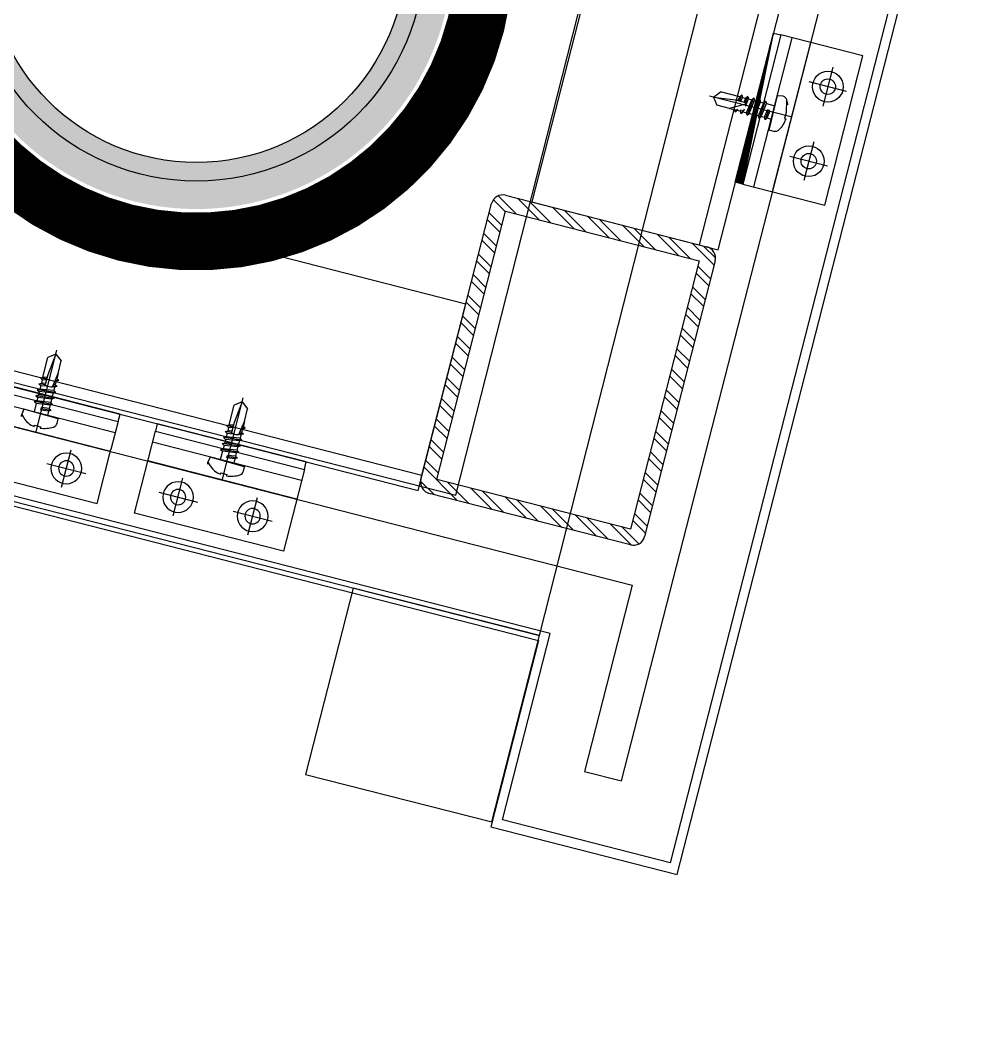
# Model space of a CAD drawing. Header units: inches. Extents: x 0 to 1813292486, y 0 to 3473589894.
# Drawn here: x 600465992.7 to 600466238.9, y 3473216882.4 to 3473217144.4 of the extents above; entities that cross this region are included whole.
import ezdxf
from ezdxf.enums import TextEntityAlignment as Align

# ---------------------------------------------------------------- set-up
doc = ezdxf.new("R2010")
doc.units = ezdxf.units.IN
doc.header["$LTSCALE"] = 1000
doc.header["$MEASUREMENT"] = 0
for name, pattern in [('AX-MALL-WALL-P02-QT$0$CENTER', [2, 1.25, -0.25, 0.25, -0.25]), ('AX-MALL-WALL-P02-QT$0$DASHED', [0.75, 0.5, -0.25]), ('AX-MALL-WALL-P02-QT$0$HIDDEN', [0.375, 0.25, -0.125]), ('AX-MALL-WALL-P02-QT$0$HIDDENX2', [0.75, 0.5, -0.25])]:
    doc.linetypes.add(name, pattern=pattern)
for name, color, linetype in [('A-Anno-Note', 241, 'Continuous'), ('AX-MALL-P02-200$0$A-Anno-Note', 241, 'Continuous'), ('AX-MALL-WALL-P02$0$A-Anno-Note', 241, 'Continuous'), ('AX-MALL-WALL-P02-QT$0$A-Anno-Note', 241, 'Continuous'), ('AX-MALL-WALL-P02-QT$0$A-Curt', 151, 'Continuous'), ('AX-MALL-WALL-P02-QT$0$A-Detl-Fine', 152, 'Continuous'), ('AX-MALL-WALL-P02-QT$0$A-Detl-Patt', 8, 'Continuous'), ('AX-MALL-WALL-P02-QT$0$A-Detl-Thin', 131, 'Continuous'), ('AX-MALL-WALL-P02-QT$0$C18', 4, 'AX-MALL-WALL-P02-QT$0$CENTER'), ('AX-MALL-WALL-P02-QT$0$DASH', 8, 'AX-MALL-WALL-P02-QT$0$DASHED'), ('AX-MALL-WALL-P02-QT$0$L18', 6, 'Continuous'), ('AX-MALL-WALL-P02-QT$0$PJ', 96, 'Continuous'), ('AX-MALL-WALL-P02-QT$0$STSF', 2, 'Continuous'), ('AX-MALL-WALL-P02-QT$0$tc', 4, 'Continuous'), ('AX-MALL-WALL-P02-QT$0$WZ', 2, 'Continuous'), ('AX-MALL-WALL-P02-QT$0$XC', 3, 'Continuous'), ('AX-MALL-WALL-P02-QT$0$XX', 6, 'AX-MALL-WALL-P02-QT$0$HIDDEN'), ('AX-MALL-WALL-P02-QT$0$zx', 1, 'AX-MALL-WALL-P02-QT$0$CENTER'), ('AX-MALL-WALL-P02-QT$0$尺寸标注', 8, 'Continuous'), ('AX-MALL-WORD-P02$0$A-Spac-Iden', 231, 'Continuous'), ('PX-MALL-P02-LG$0$P-Hydt-Pipe', 221, 'Continuous'), ('PX-MALL-P02-LG$0$P-Pipe-Risr', 7, 'Continuous'), ('PX-MALL-P02-LG$0$P-Pipe-Risr-Arch', 6, 'Continuous'), ('PX-MALL-P02-LG$0$P-Pipe-Risr-W100', 6, 'Continuous'), ('PX-MALL-P02-LG$0$P-Pipe-Risr-W50', 6, 'Continuous')]:
    doc.layers.add(name, color=color, linetype=linetype)
doc.styles.add('PX-MALL-P02-LG$0$jzfz', font='gbenor.shx', dxfattribs={"bigfont": 'gbcbig.shx'})

# ---------------------------------------------------------------- blocks, each defined once
blk = doc.blocks.new('AX-MALL-WORD-P02')
at = {"layer": 'AX-MALL-WORD-P02$0$A-Spac-Iden'}
blk.add_lwpolyline([(600277928.3231541, 3473116729.902753, 0.001813914426218844), (600281156.0544207, 3473114508.913897), (600283496.7202624, 3473120792.08564), (600279935.785306, 3473122118.638401)], format="xyb", close=True, dxfattribs=at)
blk = doc.blocks.new('AX-MALL-WALL-P02-QT$0$tj')
at = {"layer": 'AX-MALL-WALL-P02-QT$0$A-Detl-Patt'}
h = blk.add_hatch(dxfattribs=at)
h.set_pattern_fill('STEEL', color=256, scale=100.0000000000001, angle=50.43183869082386)
h.set_pattern_definition([(75.00000000004839, (-14278.19445574284, 156289.8254051208), (-153.3407249234246, 41.08752340989569), []), (75.00000000004839, (-14317.88195610046, 156358.5661673546), (-153.3407249234246, 41.08752340989569), [])])
edge = h.paths.add_edge_path()
edge.add_line((88101.273016572, 47666.64152574539), (87883.93542659283, 47459.84604215622))
edge.add_line((87883.93542659283, 47459.84604215622), (91571.54751467705, 43584.64122533798))
edge.add_arc((262949.389629302, 558937.705083496), 543101.4133620498, 251.6057364187558, 260.0288666978238)
edge.add_arc((172180.8466627672, -2862.146247219684), 27099.9982179492, 64.7128659603706, 96.9316049602786, ccw=False)
edge.add_arc((262948.9730309481, 558936.3205539446), 543099.9677998082, 261.6155114784545, 271.7251478115656)
edge.add_line((279298.9759148359, 16082.51663446426), (279298.9759315252, 16382.65274763107))
edge.add_arc((262948.9742454757, 558936.3204835369), 542799.9676941936, 261.62020364125146, 271.7261014454634, ccw=False)
edge.add_arc((172180.8456921196, -2862.14609140989), 27400.00151046549, 64.80631838577902, 96.83815911678944)
edge.add_arc((262949.394896181, 558937.7037490648), 542801.4137571028, 251.6136389015772, 260.02417327084333, ccw=False)
edge.add_line((91737.26096642017, 43845.69257831573), (88101.273016572, 47666.64152574539))
blk.add_lwpolyline([(88103.03003954887, 47737.33037519455), (87813.24658572674, 47461.60306501389), (91543.92713344097, 43541.13421487808, 0.03677856867194786), (168908.9495433569, 23989.2463850975, -0.1416543586965341), (183742.0972260237, 21592.70785188675, 0.04416604653312874), (279348.9759123325, 16034.00206041336), (279348.9759345055, 16434.18465709686, -0.04414427716130016), (183859.0483468771, 21979.79425859451, 0.1405450684183163), (168919.8474783897, 24393.46752309799, -0.03670519880877311), (91764.87840116024, 43889.20268630981), (88103.03007543087, 47737.33033752441)], format="xyb", dxfattribs=at)
blk.add_lwpolyline([(88101.273016572, 47666.64152574539), (87883.93542659283, 47459.84604215622), (91571.54751467705, 43584.64122533798, 0.0367693963449814), (168910.2986617088, 24039.77597379684, -0.1415142461245126), (183756.7420067787, 21641.08926153183, 0.04414024362697595), (279298.9759148359, 16082.51663446426), (279298.9759315252, 16382.65274763107, -0.04412389944666065), (183844.4648458958, 21931.40288829803, 0.1406825130026793), (168918.4574091434, 24342.94360637665, -0.03671436212623864), (91737.26096642017, 43845.69257831573)], format="xyb", close=True, dxfattribs=at)
blk = doc.blocks.new('AX-MALL-WALL-P02-QT$0$jjzx2')
at = {"layer": 'AX-MALL-WALL-P02-QT$0$A-Detl-Fine'}
for points in [[(143168.1844496727, -120448.2898435593), (143106.1201417446, -120690.4632177353), (144268.9852353334, -120987.1067919731), (144330.5114238262, -120744.7961659431)], [(143197.2452728748, -120455.7375655174), (143142.6369633675, -120668.8178210258), (144247.2992918491, -120950.6140356064), (144301.4341286421, -120737.4130182266)]]:
    blk.add_lwpolyline(points, dxfattribs=at)
blk.add_lwpolyline([(144208.1777086258, -121023.1961874962), (144256.6261709929, -121035.555252552), (144268.9852356911, -120987.1067910194), (144220.5367734432, -120974.7477259636)], close=True, dxfattribs=at)
blk = doc.blocks.new('*U198')
at = {"layer": 'AX-MALL-WALL-P02-QT$0$C18', "color": 1, "ltscale": 2}
blk.add_line((0, 5.142561988594025), (0, -17.03404386090006), dxfattribs=at)
at = {"layer": 'AX-MALL-WALL-P02-QT$0$L18', "color": 4}
for p, q in [((-1.790000000000873, -1.147816335795142), (-1.790000000000873, 0)), ((1.790000000000873, -2.247816335793686), (1.790000000000873, 0)), ((-2.399999999999636, -1.5), (-1.790000000000873, -1.147816335795142)), ((-2.399999999999636, -1.5), (0.2342809638412291, -1.225595732932561)), ((-2.399999999999636, -1.5), (-1.790000000000873, -1.852183664204858)), ((-2.399999999999636, -3.100000000000364), (2.399999999999636, -2.600000000000364)), ((-1.790000000000873, -1.147816335795142), (0.2342809638412291, -0.8650955307894037)), ((-1.790000000000873, -1.852183664204858), (0.2342809638412291, -1.56946285919912)), ((-1.790000000000873, -2.747816335793686), (-1.790000000000873, -1.852183664204858)), ((-1.790000000000873, -2.747816335793686), (1.790000000000873, -2.247816335793686)), ((0.2342809638412291, -0.8650955307894037), (0.2342809638412291, -1.56946285919912)), ((2.399999999999636, -2.600000000000364), (1.790000000000873, -2.247816335793686)), ((2.399999999999636, -2.600000000000364), (1.790000000000873, -2.952183664205222)), ((-2.399999999999636, -3.100000000000364), (-1.790000000000873, -2.747816335793686)), ((-2.399999999999636, -3.100000000000364), (-1.790000000000873, -3.452183664205222)), ((-2.399999999999636, -4.700000000000728), (2.399999999999636, -4.200000000000728)), ((-2.399999999999636, -4.700000000000728), (-1.790000000000873, -4.34781633579405)), ((-2.399999999999636, -4.700000000000728), (-1.790000000000873, -5.052183664205586)), ((-1.790000000000873, -3.452183664205222), (1.790000000000873, -2.952183664205222)), ((-1.790000000000873, -4.34781633579405), (-1.790000000000873, -3.452183664205222)), ((-1.790000000000873, -4.34781633579405), (1.790000000000873, -3.84781633579405)), ((-1.790000000000873, -5.052183664205586), (1.790000000000873, -4.552183664205586)), ((-1.790000000000873, -5.947816335794414), (-1.790000000000873, -5.052183664205586)), ((1.790000000000873, -3.84781633579405), (1.790000000000873, -2.952183664205222)), ((2.399999999999636, -4.200000000000728), (1.790000000000873, -3.84781633579405)), ((2.399999999999636, -4.200000000000728), (1.790000000000873, -4.552183664205586)), ((1.790000000000873, -5.447816335794414), (1.790000000000873, -4.552183664205586)), ((-2.399999999999636, -6.299999999999272), (2.399999999999636, -5.799999999999272)), ((-2.399999999999636, -6.299999999999272), (-1.790000000000873, -5.947816335794414)), ((-2.399999999999636, -6.299999999999272), (-1.790000000000873, -6.65218366420595)), ((-2.399999999999636, -7.899999999999636), (-1.790000000000873, -7.547816335794778)), ((-2.399999999999636, -7.899999999999636), (-1.273355612604064, -7.78264120964559)), ((-1.790000000000873, -5.947816335794414), (1.790000000000873, -5.447816335794414)), ((-1.790000000000873, -6.65218366420595), (1.790000000000873, -6.15218366420595)), ((-1.790000000000873, -7.547816335794778), (-1.790000000000873, -6.65218366420595)), ((-1.790000000000873, -7.547816335794778), (-0.9175382126813929, -7.425964130861757)), ((0.4333070988686814, -7.237298584555901), (1.790000000000873, -7.047816335794778)), ((0.7141825614198751, -7.575605983185596), (2.399999999999636, -7.399999999999636)), ((0.7141825614198751, -7.90243749641013), (1.790000000000873, -7.752183664206314)), ((2.399999999999636, -5.799999999999272), (1.790000000000873, -5.447816335794414)), ((2.399999999999636, -5.799999999999272), (1.790000000000873, -6.15218366420595)), ((1.790000000000873, -7.047816335794778), (1.790000000000873, -6.15218366420595)), ((2.399999999999636, -7.399999999999636), (1.790000000000873, -7.047816335794778)), ((2.399999999999636, -7.399999999999636), (1.790000000000873, -7.752183664206314)), ((1.790000000000873, -8.647816335795142), (1.790000000000873, -7.752183664206314)), ((-2.399999999999636, -7.899999999999636), (-1.790000000000873, -8.252183664206314)), ((-2.399999999999636, -9.5), (-1.790000000000873, -9.147816335795142)), ((-2.399999999999636, -9.5), (-1.518995326587174, -9.408228679852982)), ((-2.399999999999636, -9.5), (-1.790000000000873, -9.852183664204858)), ((-1.790000000000873, -8.252183664206314), (-1.334698446698894, -8.188594061788535)), ((-1.790000000000873, -9.147816335795142), (-1.790000000000873, -8.252183664206314)), ((-1.790000000000873, -9.147816335795142), (-1.472953762578982, -9.103536135036848)), ((-1.790000000000873, -9.852183664204858), (-1.581684194792615, -9.823089278002954)), ((-1.790000000000873, -11.20167565273914), (-1.790000000000873, -9.852183664204858)), ((0.7141825614198751, -8.798070167998958), (1.790000000000873, -8.647816335795142)), ((0.7141825614198751, -9.17560598318596), (2.399999999999636, -9)), ((0.7141825614198751, -9.502437496410494), (1.790000000000873, -9.352183664204858)), ((2.399999999999636, -9), (1.790000000000873, -8.647816335795142)), ((2.399999999999636, -9), (1.790000000000873, -9.352183664204858)), ((1.790000000000873, -9.352183664204858), (1.790000000000873, -14.60000000000036)), ((-1.790000000000873, -11.20167565273914), (-1.790000000000873, -14.60000000000036)), ((0, -16), (-1.790000000000873, -14.60000000000036)), ((0, -16), (1.790000000000873, -14.60000000000036))]:
    blk.add_line(p, q, dxfattribs=at)
blk.add_lwpolyline([(4.549999999999272, 0, 0.414213562373095), (4.75, 0.2000000000007276), (4.75, 1.39147638815848, 0.2654033233867933), (4.06568705400241, 2.589861303315047, 0.108659312189883), (0.7999999999992724, 3.659899496853541), (0.7999999999992724, 3.315608971053734), (-0.7999999999992724, 3.315608971053734), (-0.7999999999992724, 3.659899496853541, 0.1086593121898847), (-4.06568705400241, 2.589861303315047, 0.2654033233867933), (-4.75, 1.39147638815848), (-4.75, 0.2000000000007276, 0.414213562373095), (-4.549999999999272, 0)], format="xyb", close=True, dxfattribs=at)
blk.add_lwpolyline([(0, -16), (0.7141825614198751, -10.25704931750261), (0.7141825614198751, -7.536688384094305, 0.4176573264866609), (0.4106596181591158, -7.236709070022698, 0.08336651052848376), (-1.234698998669046, -7.526820576113096), (-1.790000000000873, -11.20167565273914)], format="xyb", dxfattribs=at)
blk = doc.blocks.new('AX-MALL-WALL-P02-QT$0$盘头自钻自攻钉ST4-8')
at = {"layer": 'AX-MALL-WALL-P02-QT$0$尺寸标注'}
blk.add_blockref('*U198', (0, 0), dxfattribs=at)
blk = doc.blocks.new('AX-MALL-WALL-P02-QT$0$A$C61293B14')
at = {"layer": 'AX-MALL-WALL-P02-QT$0$tc'}
for radius in [4, 2]:
    blk.add_circle((0, 0), radius, dxfattribs=at)
at = {"layer": 'AX-MALL-WALL-P02-QT$0$zx'}
for p, q in [((0, 5.036975615854317), (0, -5.036975615847041)), ((-5.199824257346336, 0), (5.199824257317232, 0))]:
    blk.add_line(p, q, dxfattribs=at)
blk = doc.blocks.new('AX-MALL-WALL-P02-QT$0$A$C41DD6A87')
at = {"layer": 'AX-MALL-WALL-P02-QT$0$tc'}
h = blk.add_hatch(dxfattribs=at)
h.set_pattern_fill('ANSI31', color=256, scale=0.5, angle=-90.00000000000001, style=0)
h.set_pattern_definition([(225.0000000000001, (28362.68611018802, -179426.704915055), (-1.122532015133644, 1.122532015133644), [])])
h.paths.add_polyline_path([(40, 20), (0, 20), (0, 22), (40, 22)])
at = {"layer": 'AX-MALL-WALL-P02-QT$0$PJ'}
for points in [[(40, 20), (0, 20), (0, 22), (40, 22)], [(40, 20), (0, 20), (0, -2.00031700823456), (40, -2.00031700823456)]]:
    blk.add_lwpolyline(points, close=True, dxfattribs=at)
at = {"layer": 'AX-MALL-WALL-P02-QT$0$XX'}
for p, q in [((0, 17), (40, 17)), ((0, 11.99968299176544), (40, 11.99968299176544))]:
    blk.add_line(p, q, dxfattribs=at)
at = {"layer": 'AX-MALL-WALL-P02-QT$0$tc', "rotation": 180}
for p in [(10.00773325189948, 4.856510433368385), (30.00773325189948, 4.856510433368385)]:
    blk.add_blockref('AX-MALL-WALL-P02-QT$0$A$C61293B14', p, dxfattribs=at)
at = {"layer": 'AX-MALL-WALL-P02-QT$0$WZ', "extrusion": (1.112429078900672e-34, 1.017801628166565e-23, -1), "zscale": -1, "rotation": 180}
blk.add_blockref('AX-MALL-WALL-P02-QT$0$盘头自钻自攻钉ST4-8', (-20, 17), dxfattribs=at)
blk = doc.blocks.new('AX-MALL-WALL-P02-QT$0$A$C715D18B8')
at = {"layer": 'AX-MALL-WALL-P02-QT$0$tc'}
h = blk.add_hatch(dxfattribs=at)
h.set_pattern_fill('ANSI31', color=256, scale=0.5, angle=-180, style=0)
h.set_pattern_definition([(225, (28362.68611018802, -179426.704915055), (-1.122532015133644, 1.122532015133644), [])])
h.paths.add_polyline_path([(40, 20), (0, 20), (0, 22), (40, 22)])
at = {"layer": 'AX-MALL-WALL-P02-QT$0$PJ'}
blk.add_line((0, 17), (40, 17), dxfattribs=at)
blk.add_lwpolyline([(40, 20), (0, 20), (0, 22), (40, 22)], close=True, dxfattribs=at)
blk.add_lwpolyline([(40, 12.49968299269676), (40, 20), (0, 20), (0, 12.49968299269676)], dxfattribs=at)
at = {"layer": 'AX-MALL-WALL-P02-QT$0$XX'}
blk.add_line((0, 11.99968299269676), (40, 11.99968299269676), dxfattribs=at)
blk.add_lwpolyline([(40, 12.49968299269676), (40, -2.000317007303238), (0, -2.000317007303238), (0, 12.49968299269676)], dxfattribs=at)
at = {"layer": 'AX-MALL-WALL-P02-QT$0$tc', "rotation": 180}
for p in [(10.00773325189948, 4.856510434299707), (30.00773325189948, 4.856510434299707)]:
    blk.add_blockref('AX-MALL-WALL-P02-QT$0$A$C61293B14', p, dxfattribs=at)
at = {"layer": 'AX-MALL-WALL-P02-QT$0$WZ', "extrusion": (1.112470375349305e-34, 1.017801628166565e-23, -1), "zscale": -1, "rotation": 180}
blk.add_blockref('AX-MALL-WALL-P02-QT$0$盘头自钻自攻钉ST4-8', (-20, 17), dxfattribs=at)
blk = doc.blocks.new('AX-MALL-WALL-P02-QT$0$A$C4D6066B9')
at = {"rotation": 180}
for name, p in [('AX-MALL-WALL-P02-QT$0$A$C715D18B8', (0, 22)), ('AX-MALL-WALL-P02-QT$0$A$C41DD6A87', (50, 22))]:
    blk.add_blockref(name, p, dxfattribs=at)
blk = doc.blocks.new('AX-MALL-WALL-P02-QT$0$1300XF')
at = {"color": 8}
for p, q in [((1142.986580699682, -441.5263974349946), (1138.328543294163, -436.8683600295335)), ((1140.218455376045, -441.0033371112659), (1137.093865688832, -437.8787474241108)), ((1149.023592745943, -443.0732823908329), (1143.471817944141, -437.5215075890883)), ((1152.042100725695, -443.8467253707349), (1146.490325924009, -438.2949505690485)), ((1158.079112771899, -445.3936103265733), (1152.527337970154, -439.8418355248286)), ((1139.302605642006, -444.5776144694537), (1136.015618177073, -441.2906270045787)), ((1161.097620751709, -446.1670533064753), (1155.545845951885, -440.6152785066515)), ((1167.134632799716, -447.7139382622554), (1161.582857999892, -442.1621634624898)), ((1138.844680478738, -446.3647543060943), (1135.557693013921, -443.0777668413357)), ((1170.153140779526, -448.4873812422156), (1164.601365979761, -442.9356064423919)), ((1176.190152827592, -450.0342661998584), (1170.638378027827, -444.4824914000346)), ((1179.20866080554, -450.807709177956), (1173.656886007637, -445.2559343799949)), ((1137.928830744699, -449.9390316623612), (1134.641843279765, -446.6520441975445)), ((1185.245672853722, -452.3545941357152), (1179.693898053782, -446.8028193358332)), ((1188.264180831553, -453.1280371136963), (1182.71240603365, -447.5762623157352)), ((1137.470905581431, -451.72617149906), (1134.183918116672, -448.4391840342432)), ((1194.47892934829, -454.8526585399522), (1188.749418081657, -449.123147273378)), ((1194.852622319013, -452.9812865108252), (1191.767926059663, -449.8965902514756)), ((1136.555055849254, -455.3004488572478), (1133.268068382517, -452.013461390452)), ((1136.097130685986, -457.0875886938884), (1132.810143219307, -453.800601227209)), ((1193.563079615997, -458.4269358980819), (1190.276092143729, -455.1399484258145)), ((1135.181280951947, -460.6618660501554), (1131.894293487072, -457.3748785853386)), ((1193.105154452845, -460.2140757348388), (1189.81816698052, -456.9270882625133)), ((1134.723355788679, -462.4490058868541), (1131.436368321942, -459.1620184201747)), ((1192.189304718631, -463.7883530911058), (1188.902317248285, -460.5013656206429)), ((1133.807506056502, -466.023283245042), (1130.520518589765, -462.7362957783043)), ((1191.731379555538, -465.5754929278046), (1188.444392085017, -462.2885054573417)), ((1133.349580891372, -467.8104230798781), (1130.062593426497, -464.5234356149449)), ((1190.815529821382, -469.1497702840716), (1187.528542350978, -465.8627828136086)), ((1132.433731157274, -471.3847004380077), (1129.146743690537, -468.0977129712701)), ((1190.357604658231, -470.9369101207703), (1187.070617187768, -467.6499226503074)), ((1131.975805994065, -473.1718402746483), (1128.688818527444, -469.8848528079689)), ((1189.441754924133, -474.5111874789), (1186.15476745175, -471.2242000065162)), ((1131.059956260026, -476.7461176327779), (1127.772968793288, -473.4591301660985)), ((1188.983829759003, -476.2983273137361), (1185.69684228854, -473.011339843215)), ((1130.602031096816, -478.5332574695349), (1127.315043631941, -475.2462700046599)), ((1188.067980026884, -479.8726046718657), (1184.780992554501, -476.5856171995401)), ((1129.68618136266, -482.1075348258018), (1126.399193897785, -478.8205473609269)), ((1187.610054863559, -481.6597445085645), (1184.323067391233, -478.3727570362389)), ((1129.228256199509, -483.8946746625588), (1125.941268734634, -480.6076871976256)), ((1186.694205129519, -485.2340218648314), (1183.407217659056, -481.9470343943103)), ((1128.312406467274, -487.4689520206302), (1125.025419000536, -484.1819645538926)), ((1186.23627996631, -487.0211617015302), (1182.949292495789, -483.7341742310091)), ((1127.854481304064, -489.256091857329), (1124.567493837327, -485.9691043905914)), ((1126.938631569908, -492.830369213596), (1123.651644105033, -489.543381748721)), ((1184.862505070807, -492.382578898163), (1181.575517598481, -489.0955914258375)), ((1185.320430234075, -490.5954390615225), (1182.033442761749, -487.3084515891387)), ((1126.480706406815, -494.617509050353), (1123.193718940078, -491.3305215835571)), ((1125.56485667266, -498.1917864065617), (1122.277869207785, -494.9047989416867)), ((1183.488730173558, -497.743996091187), (1180.201742701174, -494.4570086188032)), ((1183.946655336767, -495.9568562544882), (1180.659667866305, -492.6698687840253)), ((1125.106931509392, -499.9789262432023), (1121.819944044575, -496.6919387783855)), ((1124.191081777157, -503.5532036013901), (1120.904094310419, -500.2662161345943)), ((1182.114955276193, -503.1054132841527), (1178.82796780573, -499.8184258136316)), ((1182.572880439518, -501.318273447454), (1179.285892968997, -498.0312859769328)), ((1123.733156613947, -505.3403434380889), (1120.446169147326, -502.0533559713513)), ((1180.741180378944, -508.4668304770603), (1177.454192908423, -505.1798430066556)), ((1181.199105542153, -506.6796906404779), (1177.91211807169, -503.3927031699568)), ((1127.730033567175, -516.0724124833941), (1119.072394248098, -507.414773164317)), ((1122.817306877987, -508.9146207942977), (1119.530319411249, -505.6276333276182)), ((1179.367405483441, -513.8282476719469), (1176.080418011115, -510.5412601996213)), ((1179.82533064665, -512.0411078351899), (1176.538343174383, -508.7541203629225)), ((1121.693021520914, -514.5255275274976), (1118.187555603683, -511.0200616102666)), ((1130.748541547044, -516.8458554632962), (1125.196766747104, -511.2940806634142)), ((1136.785553595051, -518.3927404191345), (1131.233778797032, -512.8409656211152)), ((1139.804061574803, -519.1661833989783), (1134.2522867769, -513.6144086010172)), ((1145.841073622927, -520.7130683567375), (1140.289298824908, -515.1612935587182)), ((1148.859581602679, -521.4865113365813), (1143.307806804776, -515.9347365386784)), ((1177.993630584271, -519.1896648649126), (1174.706643113808, -515.9026773944497)), ((1178.451555747539, -517.4025250282139), (1175.164568277018, -514.1155375577509)), ((1154.896593648882, -523.0333962924778), (1149.344818850979, -517.4816214945167)), ((1157.915101628692, -523.8068392723799), (1152.363326830731, -518.2550644744188)), ((1163.952113676816, -525.3537242300226), (1158.400338876992, -519.8019494302571)), ((1166.970621656568, -526.1271672099247), (1161.418846856744, -520.5753924101009)), ((1176.619855686964, -524.5510820596828), (1173.332868216559, -521.2640945892781)), ((1177.077780850232, -522.7639422230422), (1173.790793379769, -519.4769547525793)), ((1172.992289086746, -527.6587075497373), (1167.455858904868, -522.1222773678601)), ((1174.915188586281, -527.3365420494229), (1170.47436688462, -522.8957203477621))]:
    blk.add_line(p, q, dxfattribs=at)
at = {"layer": 'AX-MALL-WALL-P02-QT$0$DASH', "color": 8, "linetype": 'AX-MALL-WALL-P02-QT$0$HIDDENX2', "ltscale": 5}
for p, q in [((1190.661020118685, -449.6129638347193), (1222.931510088965, -323.6813838332309)), ((1118.517087886052, -509.5819615703076), (947.4908799417317, -465.7589125335217))]:
    blk.add_line(p, q, dxfattribs=at)
at = {"layer": 'AX-MALL-WALL-P02-QT$0$STSF'}
for p, q in [((1179.33728897199, -312.5111821480677), (1147.069258749485, -438.4432925730362)), ((1195.506981052458, -450.8546615410014), (1227.775011280552, -324.9225511103868)), ((1129.935175852792, -465.0207068304881), (958.9089679121971, -421.1976577918394)), ((1140.287386730313, -436.7055495120585), (1192.597458846809, -450.1091443710029)), ((1118.26873820083, -510.5511933788075), (1136.636627454252, -438.8670204691007)), ((1147.069258749485, -438.4432925730362), (1195.506981052458, -450.8546615410014)), ((1122.391773078591, -510.5753472093493), (1140.263232883066, -440.8285843972117)), ((1140.263232883066, -440.8285843972117), (1190.635894924344, -453.7357498071506)), ((1190.635894924344, -453.7357498071506), (1172.764435112476, -523.4825126323849)), ((1194.758929802105, -453.7599036469474), (1176.391040550487, -525.4440765547915)), ((1117.524229016097, -513.4567817244097), (1129.935175852792, -465.0207068304881)), ((946.4980210699723, -469.6337326839566), (1117.524229016097, -513.4567817244097)), ((1172.764435112476, -523.4825126323849), (1122.391773078591, -510.5753472093493)), ((1172.740281276347, -527.605547506304), (1120.430209159909, -514.2019526474178))]:
    blk.add_line(p, q, dxfattribs=at)
for centre, radius, start, end in [((1139.542742570862, -439.61166462861), 2.99999999914232, 75.62810639096368, 165.628106387733), ((1191.852814685495, -453.0152594856336), 2.999999997800302, 345.628106387733, 75.62810639096368), ((1121.174853313772, -511.2958375327289), 2.999999995950958, 165.6281064904481, 255.6281064872174), ((1173.484925439523, -524.6994323953404), 2.999999993729259, 255.6281062874207, 345.628106387733)]:
    blk.add_arc(centre, radius, start, end, dxfattribs=at)
at = {"layer": 'AX-MALL-WALL-P02-QT$0$XC', "linetype": 'ByBlock'}
for p, q in [((1170.438975229859, -588.9541832394898), (1239.944163037464, -317.71782675758)), ((1256.86980484979, -322.1581646148115), (1183.048016589077, -610.2503970824182)), ((1184.849219543801, -613.2926906197681), (1259.291561594233, -322.7787242587656)), ((943.0470461137011, -479.0730472747236), (1173.171781668381, -538.0391211434617)), ((1151.875685887411, -550.6477017439902), (938.7032885327935, -496.0253854691982)), ((935.6609891225235, -497.8266112674028), (1148.833386497572, -552.4489275440574)), ((1173.171781668381, -538.0391211434617), (1160.761045688705, -586.4743731040508)), ((1148.833386497572, -552.4489275440574), (1136.422650517896, -600.8841795045882)), ((1139.464949907793, -599.0829537045211), (1151.875685887411, -550.6477017439902)), ((1160.761045688705, -586.4743731040508), (1170.438975229859, -588.9541832394898)), ((1183.048016589077, -610.2503970824182), (1139.464949907793, -599.0829537045211)), ((1136.422650517896, -600.8841795045882), (1184.849219543801, -613.2926906197681))]:
    blk.add_line(p, q, dxfattribs=at)
at = {"rotation": 75.61987701031323}
blk.add_blockref('AX-MALL-WALL-P02-QT$0$A$C41DD6A87', (1221.312570376263, -438.7474579791888), dxfattribs=at)
at = {"layer": 'AX-MALL-WALL-P02-QT$0$tc', "extrusion": (-2.718681380706335e-23, -1.060383553955178e-22, -1), "zscale": -1, "rotation": 194.3801229896867}
blk.add_blockref('AX-MALL-WALL-P02-QT$0$A$C4D6066B9', (-1040.027305159718, -493.5992900859565), dxfattribs=at)
blk = doc.blocks.new('AX-MALL-WALL-P02-QT$0$mqst2')
at = {"color": 6}
blk.add_blockref('AX-MALL-WALL-P02-QT$0$1300XF', (251388.6385035515, -29738.49341440201), dxfattribs=at)
blk = doc.blocks.new('AX-MALL-WALL-P02-QT')
at = {"layer": 'AX-MALL-WALL-P02-QT$0$A-Curt'}
for centre, radius, start, end in [((600585645.7502879, 3473560475.326123), 539933.3478923506, 235.3210651094425, 235.4006822073907), ((600585645.7498549, 3473560475.326085), 540000.014280882, 235.3210651449061, 235.4006927234962)]:
    blk.add_arc(centre, radius, start, end, dxfattribs=at)
at = {"layer": 'AX-MALL-WALL-P02-QT$0$A-Anno-Note'}
for name, p, rotation in [('AX-MALL-WALL-P02-QT$0$mqst2', (600052179.2710491, 3473232742.396311), 339.5681613092181), ('AX-MALL-WALL-P02-QT$0$jjzx2', (600185298.4270658, 3473279938.045597), 339.5681613092246)]:
    blk.add_blockref(name, p, dxfattribs=dict(at, rotation=rotation))
at = {"layer": 'AX-MALL-WALL-P02-QT$0$A-Detl-Thin', "rotation": 339.5681613091762}
blk.add_blockref('AX-MALL-WALL-P02-QT$0$tj', (600144118.6961328, 3473128496.287411), dxfattribs=at)
blk = doc.blocks.new('AX-MALL-WALL-P02')
at = {"layer": 'AX-MALL-WALL-P02$0$A-Anno-Note'}
blk.add_blockref('AX-MALL-WORD-P02', (0, 0), dxfattribs=at)
blk.add_blockref('AX-MALL-WALL-P02-QT', (0, 0), dxfattribs=at)
blk = doc.blocks.new('PX-MALL-P02-LG$0$P-Risr')
at = {"layer": 'PX-MALL-P02-LG$0$P-Pipe-Risr-W50'}
h = blk.add_hatch(color=0, dxfattribs=at)
edge = h.paths.add_edge_path()
edge.add_ellipse((0, 0), major_axis=(47.05795628796547, 47.05795628796547), ratio=0.9999999999999695, start_angle=225.0000000000009, end_angle=405.0000000000009, ccw=False)
edge.add_ellipse((0, 0), major_axis=(47.05795628796764, 47.05795628796764), ratio=0.9999999999998785, start_angle=133.9675974886221, end_angle=225.0000000000035, ccw=False)
edge.add_line((-66.53919663240958, 1.199087783927098), (-54.4367953546693, 1.199087783927098))
edge.add_ellipse((0, 0), major_axis=(-38.50196423560672, 38.50196423560672), ratio=0.9999999999999859, start_angle=43.73814098242129, end_angle=134.9999999999996)
edge.add_ellipse((0, 0), major_axis=(38.50196423561096, 38.50196423561096), ratio=0.9999999999998216, start_angle=225.0000000000051, end_angle=405.0000000000051)
edge.add_ellipse((0, 0), major_axis=(38.50196423560679, 38.50196423560679), ratio=0.9999999999999831, start_angle=45.00000000000048, end_angle=133.7381409824204)
edge.add_line((-54.43679535467527, 1.199087783927098), (-66.53919663241555, 1.199087783927098))
edge.add_ellipse((0, 0), major_axis=(-47.05795628796762, 47.05795628796762), ratio=0.9999999999998742, start_angle=-45.00000000000358, end_angle=43.967597488629224, ccw=False)
at = {"layer": 'PX-MALL-P02-LG$0$P-Pipe-Risr-Arch', "ltscale": 0.7}
blk.add_circle((0, 0), 59.29000000000001, dxfattribs=at)
at = {"layer": 'PX-MALL-P02-LG$0$P-Pipe-Risr-W100', "color": 0, "const_width": 15}
blk.add_lwpolyline([(-75, 0, 1), (75, 0, 1)], format="xyb", close=True, dxfattribs=at)
at = {"layer": 'PX-MALL-P02-LG$0$P-Pipe-Risr-W50'}
blk.add_circle((0, 0), 54.45000000000001, dxfattribs=at)
at = {"layer": 'PX-MALL-P02-LG$0$P-Pipe-Risr', "style": 'PX-MALL-P02-LG$0$jzfz', "width": 0.6, "flags": 1}
for tag, p in [('SYS-MARK', (0.3310501334344735, -45.65933377496549)), ('RANGE', (0.3337570973526454, -45.67887874227017))]:
    blk.add_attdef(tag, text='', height=0.015625, dxfattribs=at).set_placement(p, align=Align.MIDDLE)
blk = doc.blocks.new('PX-MALL-P02-LG')
at = {"layer": 'PX-MALL-P02-LG$0$P-Hydt-Pipe', "color": 221, "rotation": 235.2935188626378}
blk.add_blockref('PX-MALL-P02-LG$0$P-Risr', (600278233.8394351, 3473116396.608034), dxfattribs=at)
blk = doc.blocks.new('AX-MALL-P02-200')
at = {"layer": 'AX-MALL-P02-200$0$A-Anno-Note'}
blk.add_blockref('AX-MALL-WALL-P02', (0, 0), dxfattribs=at)
blk.add_blockref('PX-MALL-P02-LG', (0, 0), dxfattribs=at)

msp = doc.modelspace()

# ---------------------------------------------------------------- block references
at = {"layer": 'A-Anno-Note', "rotation": 20.43183869077545}
msp.add_blockref('AX-MALL-P02-200', (1250392458.527329, 9048125.682563305), dxfattribs=at)

doc.saveas('drawing.dxf')
